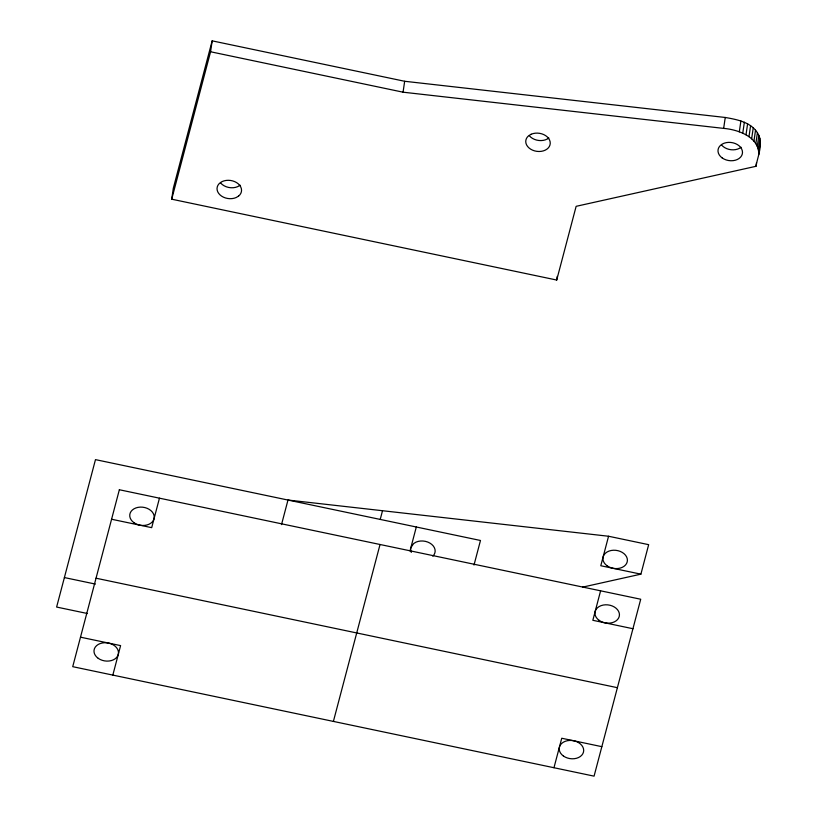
<?xml version="1.0" encoding="UTF-8"?>
<svg xmlns="http://www.w3.org/2000/svg" width="817" height="817" viewBox="0 0 817 817"><rect width="100%" height="100%" fill="white"/><g stroke="black" fill="none" stroke-linecap="round" stroke-linejoin="round"><path stroke-width="1.23" d="M171.713 199.195L173.306 188.278L212.165 40.85L404.66 81.271L725.251 117.474C736.852 119.507 750.537 121.968 757.42 132.752C764.007 143.016 757.808 155.557 755.991 166.3L576.138 206.323L556.704 280.037L171.713 199.195L210.572 51.767L212.165 40.85M758.789 154.709C759.259 136.909 738.088 129.597 723.658 128.392L403.067 92.188L404.66 81.271M556.704 280.037L557.235 276.401M723.658 128.392L725.251 117.474M739.303 131.864L740.896 120.947M742.765 133.151L744.358 122.233M746.013 134.744L747.606 123.837M748.995 136.633L750.588 125.716M751.65 138.767L753.243 127.861M753.948 141.127L755.531 130.22M755.827 143.669L757.42 132.752M757.277 146.345L758.87 135.428M758.268 149.102L759.851 138.196M755.991 166.3L756.522 162.665M758.768 151.911L760.361 140.994M759.544 147.274L760.382 143.792M112.828 675.087L120.599 645.604L80.495 637.178M159.458 498.176L151.686 527.659L111.582 519.244M281.508 524.616L287.982 500.045L608.563 536.248L648.667 544.673L640.896 574.157L582.603 587.137M380.222 519.418L382.509 510.727M333.397 721.411L380.038 544.5M410.001 550.954L416.313 526.996M474.003 565.047L480.478 540.476L95.477 459.624L56.618 607.051L87.47 613.526M608.563 536.248L600.791 565.742L640.896 574.157M553.967 767.725L561.749 738.241L601.843 746.667M600.607 590.814L592.836 620.297L632.94 628.722M240.127 185.193L237.737 186.623A12.316 9.12 8.3 0 1 220.723 183.059M210.572 51.767L403.067 92.188M96.038 578.211L617.397 687.689M64.39 577.568L95.426 584.084M432.826 556.193A12.316 9.12 8.3 0 0 431.713 544.367A12.316 9.12 8.3 0 0 416.047 542.12L413.647 543.55L410.869 547.635A12.316 9.12 8.3 0 0 411.319 552.394M548.84 138.002A12.316 9.12 8.3 0 1 529.426 135.857M741.09 147.254A12.316 9.12 8.3 0 1 721.677 145.109M119.353 489.751L72.723 666.672L594.071 776.15L640.712 599.239L119.353 489.751M238.544 196.111L236.144 197.54A12.316 9.12 8.3 0 1 217.179 190.147A12.316 9.12 8.3 0 1 232.661 180.904A12.316 9.12 8.3 0 1 238.544 196.111M531.132 134.264L528.742 135.693A12.316 9.12 8.3 0 0 534.624 150.89A12.316 9.12 8.3 0 0 550.096 141.647A12.316 9.12 8.3 0 0 531.132 134.264M607.123 565.813A12.316 9.12 8.3 0 0 627.19 561.943A12.316 9.12 8.3 0 0 611.157 550.495A12.316 9.12 8.3 0 0 607.123 565.813M722.208 157.957A12.316 9.12 8.3 0 0 742.275 154.086A12.316 9.12 8.3 0 0 726.252 142.638A12.316 9.12 8.3 0 0 722.208 157.957M599.157 620.379A12.316 9.12 8.3 0 0 619.225 616.508A12.316 9.12 8.3 0 0 603.201 605.06A12.316 9.12 8.3 0 0 599.157 620.379M563.413 756.011A12.316 9.12 8.3 0 0 583.471 752.14A12.316 9.12 8.3 0 0 567.447 740.692A12.316 9.12 8.3 0 0 563.413 756.011M98.203 658.318A12.316 9.12 8.3 0 0 118.271 654.448A12.316 9.12 8.3 0 0 102.237 642.999A12.316 9.12 8.3 0 0 98.203 658.318M133.957 522.686A12.316 9.12 8.3 0 0 154.015 518.815A12.316 9.12 8.3 0 0 137.991 507.367A12.316 9.12 8.3 0 0 133.957 522.686"/></g></svg>
